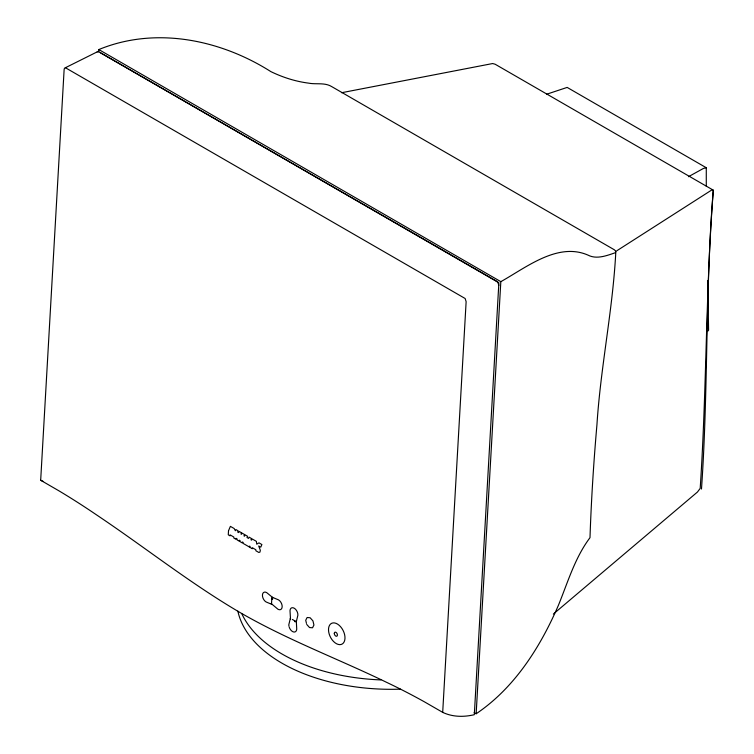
<?xml version="1.0" encoding="UTF-8"?>
<svg xmlns="http://www.w3.org/2000/svg" width="754" height="754" viewBox="0 0 754 754"><rect width="100%" height="100%" fill="white"/><g stroke="black" fill="none" stroke-linecap="round" stroke-linejoin="round"><path stroke-width="1.13" d="M546.791 94.184L567.159 87.417L706.281 167.737L706.281 186.191M100.518 52.78L498.875 282.778L474.313 714.698A114.778 66.267 -60 0 1 442.692 712.36L424.172 701.691A795.47 489.44 63.5 0 0 387.075 682.568C338.471 658.977 287.623 639.986 240.733 612.927C190.3 583.473 144.523 546.961 96.041 514.548A795.47 489.44 63.5 0 0 59.189 490.977L40.678 480.26L64.128 69.594L64.458 68.265L65.41 67.728L98.095 51.423L496.622 281.204L497.829 282.213L498.818 285.389M98.68 51.903L98.821 49.557C155.475 26.192 220.451 39.585 270.874 71.621C282.693 77.342 295.351 81.423 308.395 83.11C316.105 84.674 324.691 82.271 331.713 86.606L614.359 249.791L615.839 251.299C612.917 309.385 600.655 366.538 596.951 424.606A1281.838 473.503 -72.1 0 0 589.996 537.668C574.84 557.828 567.819 582.361 558.356 605.434C540.203 647.271 514.577 687.874 476.151 713.774L474.115 712.605M272.251 599.307L272.364 597.262L266.643 592.587A5.57 3.431 63.5 0 0 262.439 595A5.57 3.431 63.5 0 0 266.115 601.975L271.958 604.406L271.233 603.718M272.524 599.458L272.637 597.422L278.49 599.854A5.57 3.431 63.5 0 1 282.166 606.819A5.57 3.431 63.5 0 1 277.953 609.241L271.515 603.813L271.789 598.893L272.637 597.422M292.354 619.449L296.35 621.758L296.727 629.109A5.57 3.431 63.5 0 1 293.551 631.956A5.57 3.431 63.5 0 1 289.234 627.205M442.692 712.36L466.132 301.685L465.143 298.509L65.41 67.728M476.151 713.774L500.826 281.657C526.066 267.632 557.574 241.949 587.903 255.069C596.602 259.687 606.819 255.615 615.396 252.694L615.839 251.299M701.484 489.035C708.421 389.535 705.15 289.63 713.284 190.178L711.701 190.027L616.838 250.752M271.515 598.789L272.364 597.262M708.1 330.921L708.59 330.148L707.723 280.545M553.37 614.039L697.431 492.042L700.193 488.404C706.809 389.102 705.659 289.451 713.322 190.197L495.133 64.222L492.626 63.543L341.628 92.714M97.143 51.969L98.095 51.423M688.459 176.7L703.388 168.462L706.281 167.737M294.663 621.626L296.35 621.758M294.635 621.277L296.369 621.428L297.887 615.17A5.57 3.431 63.5 0 0 294.211 608.205A5.57 3.431 63.5 0 0 290.007 610.627L290.497 618.883M98.821 49.557L500.826 281.657M306.718 624.435L309.545 627.554L312.542 627.799L313.937 625.028L312.938 620.872L310.111 617.752L307.114 617.507L305.719 620.278L306.473 623.398M290.526 619.241L290.365 618.299L288.848 624.557A5.57 3.431 63.5 0 0 288.989 626.31M42.978 481.259A114.778 66.267 -60 0 1 40.678 480.26M380.921 679.919A154.627 89.274 0 0 1 241.921 613.954M400.487 689.156A154.627 89.274 0 0 1 237.849 611.136M228.509 530.75L228.273 534.831L230.083 535.868L230.13 534.906L233.853 537.055L233.797 538.017L235.974 539.28L236.03 538.309L237.142 538.959L237.086 539.921L239.244 541.165L239.301 540.203L240.092 540.656L240.036 541.617L242.326 542.946L242.383 541.985L243.203 542.456L243.156 543.417L249.47 547.065L249.527 546.103L250.055 546.414L249.998 547.376L252.317 548.714L252.373 547.753L255.851 549.76L255.851 550.75L258.792 552.446L259.951 552.126L260.337 550.288L258.707 545.99L260.761 547.178L261.892 544.548L258.961 542.852L256.737 544.181L256.379 541.363L252.166 538.931L251.648 540.128L250.978 539.807L251.506 538.544L249.074 537.14L248.547 538.403L247.001 537.517L247.529 536.254L245.107 534.85L244.532 536.198L243.985 535.887L244.56 534.539L241.987 533.05L241.468 534.275L240.969 533.983L241.487 532.767L239.169 531.429L238.669 532.588L237.642 531.994L238.141 530.835L235.908 529.544L235.389 530.759L234.155 528.526L230.394 526.358L228.509 530.75M334.305 633.492A2.196 1.348 63.5 0 0 336.68 636.235A2.196 1.348 63.5 0 0 336.595 632.889A2.196 1.348 63.5 0 0 334.305 633.492M328.508 629.995A11.63 7.154 63.5 0 0 341.081 644.491A11.63 7.154 63.5 0 0 340.657 626.8A11.63 7.154 63.5 0 0 328.508 629.995"/></g></svg>
